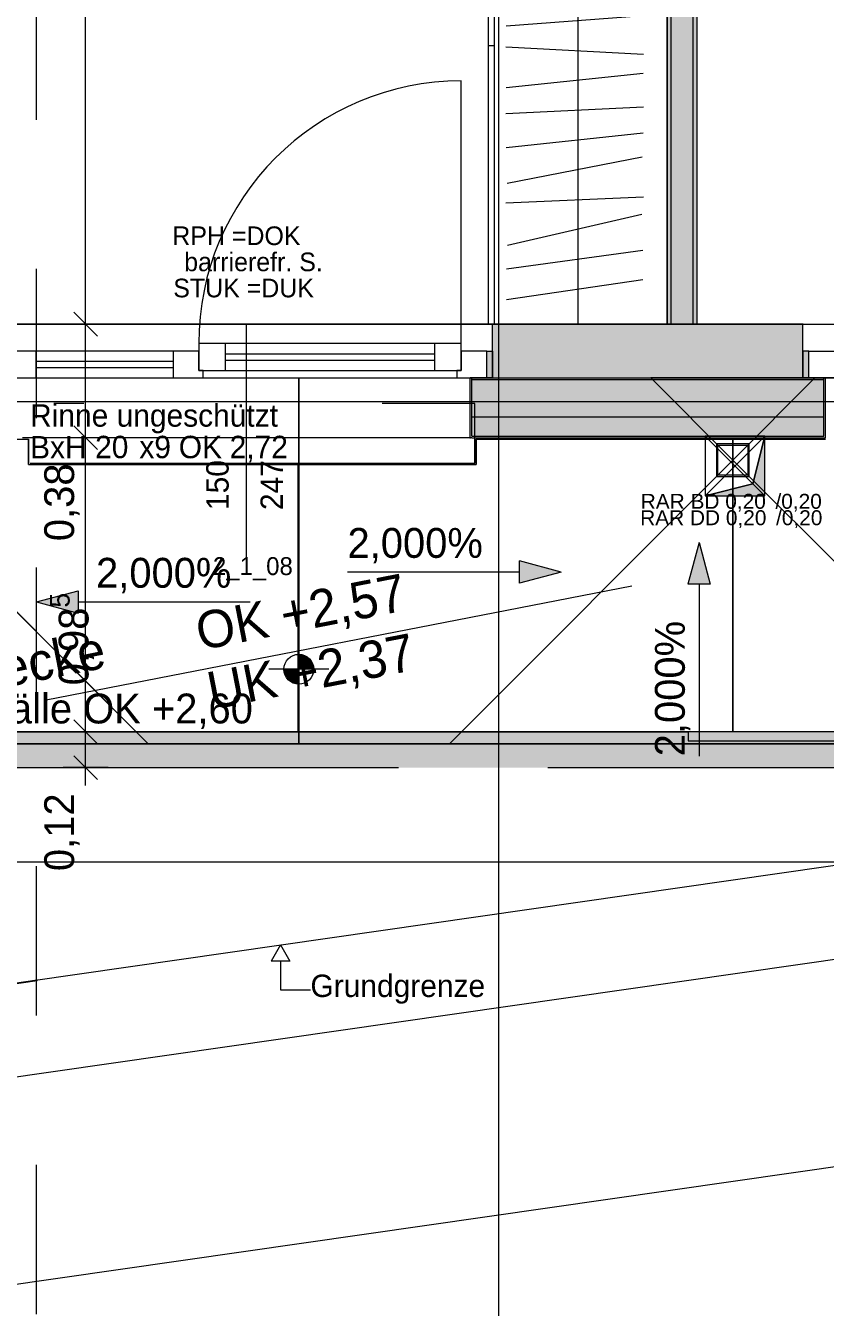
# Model space of a CAD drawing. Header units: metres. Extents: x -3 to 205, y -18 to 45.
# Drawn here: x 36.815 to 39.495, y -14.496 to -10.204 of the extents above; entities that cross this region are included whole.
import ezdxf

# ---------------------------------------------------------------- set-up
doc = ezdxf.new("R2010")
doc.units = ezdxf.units.M
doc.header["$MEASUREMENT"] = 0
for name, pattern in [('Achse', [0.004, 0.002, -0.001, 0, -0.001]), ('Grenzlinie', [0.008, 0.003, -0.005]), ('Punkt 1_1', [0.075, 0.025, -0.05]), ('Schnittlinie', [0.006, 0.003, -0.0015, 0, -0.0015]), ('Strichlinie eng', [0.002, 0.0015, -0.0005]), ('Untersicht', [0.001, 0.0005, -0.0005])]:
    doc.linetypes.add(name, pattern=pattern)
for name, color, linetype in [('1._1.Stock  PP STG2_4_000 Achsraster', 7, 'Continuous'), ('1._1.Stock  PP STG2_4_110 Wand Aussen', 7, 'Continuous'), ('1._1.Stock  PP STG2_4_130 Wand Innen', 7, 'Continuous'), ('1._1.Stock  PP STG2_4_210 Decke', 7, 'Continuous'), ('1._1.Stock  PP STG2_4_220 Bodenaufbau', 7, 'Continuous'), ('1._1.Stock  PP STG2_4_220 Bodenaufbau - Außen_ Gefälle', 7, 'Continuous'), ('1._1.Stock  PP STG2_4_221 Bodenaufbau - Abdichtung', 7, 'Continuous'), ('1._1.Stock  PP STG2_4_221 Bodenaufbau - Terrassenbelag', 7, 'Continuous'), ('1._1.Stock  PP STG2_4_270 Deckendurchbruchsymbol', 7, 'Continuous'), ('1._1.Stock  PP STG2_4_450 Absturzsicherung', 7, 'Continuous'), ('1._1.Stock  PP STG2_4_510 Möblierung', 7, 'Continuous'), ('1._1.Stock  PP STG2_4_611 Entwässerung', 7, 'Continuous'), ('1._1.Stock  PP STG2_4_844 Umriss 2D', 7, 'Continuous'), ('1._1.Stock  PP STG2_4_851 Marker Schnitt', 7, 'Continuous'), ('1._1.Stock  PP STG2_4_950 Polierplan Bemaßung', 7, 'Continuous'), ('1._1.Stock  PP STG2_4_955 Polierplan Beschriftung', 7, 'Continuous'), ('1._1.Stock  PP STG2_4_Neubau_840 Baulinien', 7, 'Continuous'), ('1._1.Stock  PP STG2_4_Neubau_844 Umriss 2D', 7, 'Continuous')]:
    doc.layers.add(name, color=color, linetype=linetype)
doc.styles.add('ERSTELLTER_STIL_1', font='arial.ttf')
doc.styles.add('ERSTELLTER_STIL_2', font='')
doc.styles.get('ERSTELLTER_STIL_2').set_extended_font_data('Eurostile')
doc.linetypes.add('Grenze Grundstück', pattern='A,0,[1,415_260415_PP_VA_1_4 1 St1.Shx,S=0.00031746,R=0,X=0,Y=0],-0.04,0', length=0.04)

msp = doc.modelspace()

# ---------------------------------------------------------------- hatches: boundary and pattern name
at = {"layer": '1._1.Stock  PP STG2_4_110 Wand Aussen', "linetype": 'Continuous', "lineweight": 13, "true_color": 0x3f7f02}
msp.add_hatch(color=76, dxfattribs=at).paths.add_polyline_path([(38.38, -11.3837), (39.42, -11.3837), (39.42, -11.2937), (39.42, -11.2037), (38.38, -11.2037), (38.38, -11.2937)])
at = {"layer": '1._1.Stock  PP STG2_4_110 Wand Aussen', "linetype": 'Continuous', "lineweight": 13, "true_color": 0xff6400}
for points in [[(38.36, -11.2937), (38.36, -11.3837), (38.38, -11.3837), (38.38, -11.2937)], [(39.44, -11.2937), (39.42, -11.2937), (39.42, -11.3837), (39.44, -11.3837)], [(38.31, -11.5137), (39.49, -11.5137), (39.49, -11.3887), (38.31, -11.3887)], [(38.31, -11.5137), (38.31, -11.5787), (39.49, -11.5787), (39.49, -11.5137)]]:
    msp.add_hatch(color=30, dxfattribs=at).paths.add_polyline_path(points)
at = {"layer": '1._1.Stock  PP STG2_4_110 Wand Aussen', "linetype": 'Continuous', "lineweight": 0, "true_color": 0x373737}
msp.add_hatch(color=250, dxfattribs=at).paths.add_polyline_path([(38.31, -11.3887), (39.49, -11.3887), (39.49, -11.3837), (38.31, -11.3837)])
at = {"layer": '1._1.Stock  PP STG2_4_130 Wand Innen', "linetype": 'Continuous', "lineweight": 13, "true_color": 0xfb02fe}
for points in [[(38.965, -6.0537), (38.965, -11.2037), (38.9775, -11.2037), (38.9775, -6.0537)], [(39.065, -11.2037), (39.065, -6.0537), (39.0525, -6.0537), (39.0525, -11.2037)]]:
    msp.add_hatch(color=6, dxfattribs=at).paths.add_polyline_path(points)
at = {"layer": '1._1.Stock  PP STG2_4_130 Wand Innen', "linetype": 'Continuous', "lineweight": 13, "true_color": 0xffaa00}
msp.add_hatch(color=40, dxfattribs=at).paths.add_polyline_path([(39.0525, -11.2037), (39.0525, -6.0537), (38.9775, -6.0537), (38.9775, -11.2037)])
at = {"layer": '1._1.Stock  PP STG2_4_270 Deckendurchbruchsymbol', "linetype": 'Continuous', "lineweight": 0, "true_color": 0x000000}
msp.add_hatch(color=18, dxfattribs=at).paths.add_polyline_path([(39.0925, -11.7787), (39.2925, -11.7787), (39.2925, -11.5787), (39.2521, -11.7383)])
at = {"layer": '1._1.Stock  PP STG2_4_450 Absturzsicherung', "linetype": 'Continuous', "lineweight": 13, "true_color": 0xb85600}
msp.add_hatch(color=32, dxfattribs=at).paths.add_polyline_path([(36.565, -12.6887), (41.6948, -12.6887), (41.6862, -12.5687), (36.565, -12.5687)])
at = {"layer": '1._1.Stock  PP STG2_4_950 Polierplan Bemaßung', "linetype": 'Continuous', "lineweight": 13, "true_color": 0x6c6cff}
for points in [[(39.0716, -11.9344), (39.0341, -12.0744), (39.1091, -12.0744)], [(38.61, -12.0337), (38.4701, -11.9962), (38.4701, -12.0712)], [(36.8511, -12.1337), (36.9911, -12.1712), (36.9911, -12.0962)], [(37.7306, -12.3592), (37.7806, -12.3592), (37.7768, -12.3401), (37.7659, -12.3239), (37.7497, -12.313), (37.7306, -12.3092)], [(37.7306, -12.3592), (37.6806, -12.3592), (37.6844, -12.3784), (37.6952, -12.3946), (37.7114, -12.4054), (37.7306, -12.4092)]]:
    msp.add_hatch(color=171, dxfattribs=at).paths.add_polyline_path(points)

# ---------------------------------------------------------------- linework, layer by layer
at = {"layer": '1._1.Stock  PP STG2_4_000 Achsraster', "color": 5, "linetype": 'Continuous', "lineweight": 0, "ltscale": 1000}
for p, q in [((38.4, 1.9963), (38.4, -16.0037)), ((30.9, -13.0037), (53.4, -13.0037))]:
    msp.add_line(p, q, dxfattribs=at)
at = {"layer": '1._1.Stock  PP STG2_4_110 Wand Aussen', "color": 8, "linetype": 'Continuous', "lineweight": 0, "ltscale": 1000}
msp.add_line((38.275, -11.2687), (38.275, -10.3887), dxfattribs=at)
at = {"layer": '1._1.Stock  PP STG2_4_110 Wand Aussen', "color": 7, "linetype": 'Continuous', "lineweight": 13, "ltscale": 1000}
for p, q in [((38.38, -11.2037), (36.73, -11.2037)), ((37.555, -11.985), (37.555, -11.2037)), ((39.42, -11.2037), (41.07, -11.2037)), ((37.485, -11.2687), (37.395, -11.2687)), ((37.395, -11.2687), (37.395, -11.3587)), ((38.185, -11.2687), (37.485, -11.2687)), ((37.485, -11.3587), (37.485, -11.2687)), ((38.275, -11.2687), (38.185, -11.2687)), ((38.185, -11.2687), (38.185, -11.3587)), ((38.275, -11.3587), (38.275, -11.2687)), ((36.85, -11.2937), (36.75, -11.2937)), ((37.31, -11.2937), (36.85, -11.2937)), ((36.85, -11.3837), (36.85, -11.2937)), ((37.31, -11.3287), (36.85, -11.3287)), ((37.36, -11.2937), (37.31, -11.2937)), ((37.31, -11.2937), (37.31, -11.3837)), ((37.395, -11.2937), (37.36, -11.2937)), ((37.395, -11.3587), (37.395, -11.2937)), ((38.185, -11.3037), (37.485, -11.3037)), ((37.485, -11.3237), (38.185, -11.3237)), ((38.36, -11.2937), (38.275, -11.2937)), ((38.275, -11.2937), (38.275, -11.3587)), ((38.36, -11.3837), (38.36, -11.2937)), ((39.44, -11.2937), (39.525, -11.2937)), ((39.44, -11.3837), (39.44, -11.2937)), ((36.85, -11.3487), (37.31, -11.3487)), ((37.41, -11.3587), (37.395, -11.3587)), ((37.395, -11.3587), (37.485, -11.3587)), ((37.41, -11.3837), (37.41, -11.3587)), ((37.485, -11.3587), (38.185, -11.3587)), ((38.185, -11.3587), (38.275, -11.3587)), ((38.275, -11.3587), (38.26, -11.3587)), ((38.26, -11.3587), (38.26, -11.3837)), ((36.75, -11.3837), (36.85, -11.3837)), ((36.85, -11.3837), (37.31, -11.3837)), ((37.31, -11.3837), (37.36, -11.3837)), ((37.36, -11.3837), (37.41, -11.3837)), ((37.41, -11.3837), (38.26, -11.3837)), ((38.26, -11.3837), (38.36, -11.3837)), ((38.305, -11.3887), (38.305, -11.3837)), ((38.31, -11.3837), (38.305, -11.3837)), ((38.31, -11.3837), (38.305, -11.3837)), ((38.31, -11.3837), (38.305, -11.3837)), ((38.305, -11.3887), (38.305, -11.3837)), ((38.305, -11.5137), (38.305, -11.3887)), ((38.305, -11.5137), (38.305, -11.3887)), ((38.31, -11.5787), (38.31, -11.3837)), ((38.31, -11.3887), (39.49, -11.3887)), ((39.54, -11.3837), (39.44, -11.3837)), ((39.49, -11.3837), (39.495, -11.3837)), ((39.49, -11.5787), (39.49, -11.3837)), ((39.49, -11.3837), (39.495, -11.3837)), ((39.49, -11.3837), (39.495, -11.3837)), ((39.495, -11.3887), (39.495, -11.3837)), ((39.495, -11.3887), (39.495, -11.3837)), ((39.495, -11.5137), (39.495, -11.3887)), ((39.495, -11.5137), (39.495, -11.3887)), ((38.305, -11.5787), (38.305, -11.5137)), ((38.305, -11.5787), (38.305, -11.5137)), ((39.495, -11.5787), (39.495, -11.5137)), ((39.495, -11.5787), (39.495, -11.5137)), ((38.305, -11.5837), (36.805, -11.5837)), ((38.305, -11.5837), (38.305, -11.5787)), ((38.305, -11.5837), (38.305, -11.5787)), ((38.31, -11.5837), (38.305, -11.5837)), ((38.31, -11.5787), (39.49, -11.5787)), ((39.49, -11.5837), (39.495, -11.5837)), ((39.495, -11.5837), (39.495, -11.5787)), ((39.495, -11.5837), (39.495, -11.5787))]:
    msp.add_line(p, q, dxfattribs=at)
at = {"layer": '1._1.Stock  PP STG2_4_110 Wand Aussen', "color": 7, "linetype": 'Continuous', "lineweight": 18, "ltscale": 1000}
for p, q in [((38.38, -11.2937), (38.38, -11.2037)), ((38.38, -11.2937), (38.38, -11.2037)), ((39.42, -11.2937), (39.42, -11.2037)), ((39.42, -11.2937), (39.42, -11.2037)), ((38.38, -11.3837), (38.38, -11.2937)), ((38.38, -11.3837), (38.38, -11.2937)), ((38.38, -11.3837), (38.38, -11.2937)), ((39.42, -11.3837), (39.42, -11.2937)), ((39.42, -11.3837), (39.42, -11.2937)), ((39.42, -11.3837), (39.42, -11.2937)), ((38.38, -11.3837), (38.31, -11.3837)), ((38.38, -11.3837), (38.31, -11.3837)), ((38.38, -11.3837), (38.31, -11.3837)), ((38.38, -11.3837), (39.42, -11.3837)), ((39.42, -11.3837), (39.49, -11.3837)), ((39.42, -11.3837), (39.49, -11.3837)), ((39.42, -11.3837), (39.49, -11.3837))]:
    msp.add_line(p, q, dxfattribs=at)
at = {"layer": '1._1.Stock  PP STG2_4_110 Wand Aussen', "color": 1, "linetype": 'Punkt 1_1', "lineweight": 0, "ltscale": 1000}
msp.add_line((38.31, -11.5137), (39.49, -11.5137), dxfattribs=at)
at = {"layer": '1._1.Stock  PP STG2_4_110 Wand Aussen', "color": 7, "linetype": 'Continuous', "lineweight": 18, "ltscale": 1000, "flags": 128}
msp.add_lwpolyline([(39.42, -11.2037), (38.38, -11.2037)], dxfattribs=at)
at = {"layer": '1._1.Stock  PP STG2_4_110 Wand Aussen', "color": 7, "linetype": 'Continuous', "lineweight": 13, "ltscale": 1000, "flags": 128}
for points in [[(38.36, -11.2937), (38.38, -11.2937), (38.38, -11.3837), (38.36, -11.3837)], [(39.44, -11.2937), (39.42, -11.2937), (39.42, -11.3837), (39.44, -11.3837)]]:
    msp.add_lwpolyline(points, close=True, dxfattribs=at)
msp.add_lwpolyline([(38.31, -11.5837), (39.49, -11.5837)], dxfattribs=at)
at = {"layer": '1._1.Stock  PP STG2_4_110 Wand Aussen', "color": 8, "linetype": 'Continuous', "lineweight": 0, "ltscale": 1000}
msp.add_arc((38.275, -11.2687), 0.88, 90, 180, dxfattribs=at)
at = {"layer": '1._1.Stock  PP STG2_4_110 Wand Aussen', "color": 7, "linetype": 'Continuous', "lineweight": 13, "ltscale": 1000}
for p in [(38.38, -11.2037), (39.42, -11.2037), (38.305, -11.5837)]:
    msp.add_point(p, dxfattribs=at)
at = {"layer": '1._1.Stock  PP STG2_4_130 Wand Innen', "color": 7, "linetype": 'Continuous', "lineweight": 18, "ltscale": 1000}
for p, q in [((38.9775, -6.0537), (38.9775, -11.2037)), ((39.0525, -11.2037), (39.0525, -6.0537))]:
    msp.add_line(p, q, dxfattribs=at)
at = {"layer": '1._1.Stock  PP STG2_4_130 Wand Innen', "color": 7, "linetype": 'Continuous', "lineweight": 18, "ltscale": 1000, "flags": 128}
for points in [[(38.965, -6.0537), (38.965, -11.2037)], [(39.065, -11.2037), (39.065, -6.0537)], [(38.965, -11.2037), (39.065, -11.2037)]]:
    msp.add_lwpolyline(points, dxfattribs=at)
at = {"layer": '1._1.Stock  PP STG2_4_210 Decke', "color": 7, "linetype": 'Continuous', "lineweight": 13, "ltscale": 1000, "true_color": 0xf4f4f4, "flags": 128}
for points in [[(32.5844, -1.4987), (32.5972, -11.3837), (41.935, -11.3837), (41.935, -10.8837), (44.785, -10.8837), (44.785, -9.9837), (51.1258, -9.9837), (51.1621, -1.4987), (44.865, -1.4987), (44.865, -3.9237), (42.27, -3.9237), (42.27, -5.8737), (40.275, -5.8737), (40.275, -3.9237), (37.705, -3.9237), (37.705, -1.4987)], [(32.8568, -11.4637), (32.859, -13.2537), (36.485, -13.2537), (36.485, -12.6087), (41.6891, -12.6087), (41.975, -12.5676), (41.975, -11.7587), (47.305, -11.7587), (47.305, -11.1337), (50.8609, -11.1337), (50.8654, -10.0637), (44.865, -10.0637), (44.865, -10.9637), (42.015, -10.9637), (42.015, -11.4637)]]:
    msp.add_lwpolyline(points, close=True, dxfattribs=at)
at = {"layer": '1._1.Stock  PP STG2_4_220 Bodenaufbau', "color": 7, "linetype": 'Continuous', "lineweight": 13, "ltscale": 1000, "true_color": 0xf4f4f4, "flags": 128}
msp.add_lwpolyline([(32.7646, -1.6787), (32.7765, -11.2037), (41.755, -11.2037), (41.755, -10.7037), (44.605, -10.7037), (44.605, -9.8037), (50.9466, -9.8037), (50.9814, -1.6787), (45.045, -1.6787), (45.045, -4.1037), (42.435, -4.1037), (42.435, -6.0537), (40.095, -6.0537), (40.095, -4.1037), (37.525, -4.1037), (37.525, -1.6787)], close=True, dxfattribs=at)
at = {"layer": '1._1.Stock  PP STG2_4_220 Bodenaufbau - Außen_ Gefälle', "color": 7, "linetype": 'Continuous', "lineweight": 13, "ltscale": 1000, "true_color": 0xf4f4f4, "flags": 128}
msp.add_lwpolyline([(32.8568, -11.4637), (32.859, -13.2137), (36.445, -13.2137), (36.445, -12.5687), (39.035, -12.5687), (39.035, -12.5987), (41.4187, -12.5987), (41.975, -12.5188), (41.975, -11.7487), (44.915, -11.7487), (47.295, -11.7487), (47.295, -11.1237), (50.8609, -11.1237), (50.8654, -10.0637), (44.865, -10.0637), (44.865, -10.9637), (42.015, -10.9637), (42.015, -11.4637)], close=True, dxfattribs=at)
at = {"layer": '1._1.Stock  PP STG2_4_221 Bodenaufbau - Abdichtung', "color": 171, "linetype": 'Schnittlinie', "lineweight": 13, "ltscale": 1000, "true_color": 0x6c6cff, "flags": 128}
for points in [[(36.5511, -11.3837), (37.7306, -11.3837)], [(37.7306, -11.3837), (38.91, -11.3837)], [(37.7306, -12.6087), (37.7306, -11.3837)], [(37.7306, -11.3837), (37.7306, -12.6087)], [(39.4603, -11.3834), (38.9097, -11.3834)], [(38.91, -11.3837), (39.46, -11.3837)], [(39.185, -11.6587), (38.91, -11.3837)], [(38.91, -11.3837), (39.185, -11.6587)], [(39.185, -11.6587), (39.46, -11.3837)], [(39.46, -11.3837), (39.185, -11.6587)], [(39.46, -11.3837), (40.6726, -11.3837)], [(36.2761, -11.6587), (37.2261, -12.6087)], [(37.2261, -12.6087), (36.2761, -11.6587)], [(38.235, -12.6087), (39.185, -11.6587)], [(39.185, -11.6587), (38.235, -12.6087)], [(40.135, -12.6087), (39.185, -11.6587)], [(39.185, -11.6587), (40.135, -12.6087)], [(37.2261, -12.6087), (36.485, -12.6087)], [(36.485, -12.609), (37.2264, -12.609)], [(37.7306, -12.6087), (37.2261, -12.6087)], [(38.235, -12.6087), (37.7306, -12.6087)], [(38.2348, -12.6089), (40.1352, -12.6089)], [(40.135, -12.6087), (38.235, -12.6087)]]:
    msp.add_lwpolyline(points, dxfattribs=at)
at = {"layer": '1._1.Stock  PP STG2_4_221 Bodenaufbau - Terrassenbelag', "color": 7, "linetype": 'Continuous', "lineweight": 18, "ltscale": 1000, "flags": 128}
for points in [[(36.2761, -11.5887), (36.825, -11.5887)], [(36.825, -11.5887), (36.825, -11.6737)], [(36.8252, -11.6737), (36.8252, -11.5887)], [(38.3248, -11.5887), (38.3248, -11.6737)], [(38.325, -11.5887), (39.185, -11.5887)], [(38.325, -11.6737), (38.325, -11.5887)], [(39.185, -11.5887), (39.185, -12.5687)], [(39.185, -11.5887), (39.495, -11.5887)], [(39.185, -12.5687), (39.185, -11.5887)], [(36.825, -11.6737), (37.7278, -11.6737)], [(37.7278, -11.6737), (37.7278, -12.5687)], [(37.7278, -11.6737), (38.325, -11.6737)], [(37.7278, -12.5687), (37.7278, -11.6737)], [(37.7278, -12.5687), (36.445, -12.5687)], [(39.185, -12.5687), (37.7278, -12.5687)], [(40.592, -12.5687), (39.185, -12.5687)]]:
    msp.add_lwpolyline(points, dxfattribs=at)
at = {"layer": '1._1.Stock  PP STG2_4_270 Deckendurchbruchsymbol', "color": 7, "linetype": 'Schnittlinie', "lineweight": 13, "ltscale": 1000}
for p, q in [((39.0925, -11.7787), (39.2925, -11.5787)), ((39.0925, -11.5787), (39.2925, -11.7787))]:
    msp.add_line(p, q, dxfattribs=at)
at = {"layer": '1._1.Stock  PP STG2_4_270 Deckendurchbruchsymbol', "color": 7, "linetype": 'Continuous', "lineweight": 13, "ltscale": 1000, "flags": 128}
for points in [[(39.2521, -11.7383), (39.2925, -11.5787), (39.0925, -11.5787), (39.0925, -11.7787)], [(39.0925, -11.7787), (39.2925, -11.7787), (39.2925, -11.5787), (39.2521, -11.7383)]]:
    msp.add_lwpolyline(points, close=True, dxfattribs=at)
at = {"layer": '1._1.Stock  PP STG2_4_270 Deckendurchbruchsymbol', "color": 7, "linetype": 'Schnittlinie', "lineweight": 13, "ltscale": 1000, "flags": 128}
msp.add_lwpolyline([(39.2925, -11.7787), (39.2925, -11.5787), (39.0925, -11.5787), (39.0925, -11.7787)], close=True, dxfattribs=at)
at = {"layer": '1._1.Stock  PP STG2_4_450 Absturzsicherung', "color": 7, "linetype": 'Strichlinie eng', "lineweight": 13, "ltscale": 1000, "flags": 128}
for points in [[(41.6862, -12.5687), (36.565, -12.5687)], [(36.565, -12.6887), (41.6948, -12.6887)]]:
    msp.add_lwpolyline(points, dxfattribs=at)
at = {"layer": '1._1.Stock  PP STG2_4_510 Möblierung', "color": 8, "linetype": 'Continuous', "lineweight": 13, "ltscale": 1000, "true_color": 0x7e7f7f}
for p, q in [((38.385, -8.4037), (38.385, -11.2037)), ((38.665, -9.337), (38.665, -11.2037)), ((38.4248, -10.2043), (38.8852, -10.1698)), ((38.365, -10.2704), (38.385, -10.2704)), ((38.4245, -10.2752), (38.8856, -10.2988)), ((38.4254, -10.4108), (38.8847, -10.3632)), ((38.4244, -10.4982), (38.8856, -10.4759)), ((38.4255, -10.6117), (38.8846, -10.5624)), ((38.4285, -10.7315), (38.8816, -10.6426)), ((38.4244, -10.7975), (38.8857, -10.7766)), ((38.43, -10.9387), (38.88, -10.8354)), ((38.4263, -11.0184), (38.8838, -10.9556)), ((38.4266, -11.1204), (38.8835, -11.0537))]:
    msp.add_line(p, q, dxfattribs=at)
at = {"layer": '1._1.Stock  PP STG2_4_510 Möblierung', "color": 8, "linetype": 'Continuous', "lineweight": 13, "ltscale": 1000, "true_color": 0x7e7f7f, "flags": 128}
msp.add_lwpolyline([(38.365, -8.4037), (38.365, -11.2037), (38.965, -11.2037), (38.965, -8.4037)], close=True, dxfattribs=at)
at = {"layer": '1._1.Stock  PP STG2_4_611 Entwässerung', "color": 7, "linetype": 'Achse', "lineweight": 13, "ltscale": 1000, "flags": 128}
msp.add_lwpolyline([(36.83, -11.6687), (38.32, -11.6687), (38.32, -11.4687), (36.83, -11.4687)], close=True, dxfattribs=at)
at = {"layer": '1._1.Stock  PP STG2_4_611 Entwässerung', "color": 171, "linetype": 'Continuous', "lineweight": 13, "ltscale": 1000, "true_color": 0x6c6cff, "flags": 128}
for points in [[(39.13, -11.7137), (39.24, -11.7137), (39.24, -11.6037), (39.13, -11.6037)], [(39.135, -11.6087), (39.235, -11.6087), (39.235, -11.7087), (39.135, -11.7087)]]:
    msp.add_lwpolyline(points, close=True, dxfattribs=at)
at = {"layer": '1._1.Stock  PP STG2_4_611 Entwässerung', "color": 171, "linetype": 'Schnittlinie', "lineweight": 13, "ltscale": 1000, "true_color": 0x6c6cff, "flags": 128}
for points in [[(39.13, -11.7137), (39.24, -11.7137), (39.24, -11.6037), (39.13, -11.6037)], [(39.135, -11.6087), (39.235, -11.6087), (39.235, -11.7087), (39.135, -11.7087)]]:
    msp.add_lwpolyline(points, close=True, dxfattribs=at)
at = {"layer": '1._1.Stock  PP STG2_4_851 Marker Schnitt', "color": 7, "linetype": 'Untersicht', "lineweight": 13, "ltscale": 1000}
msp.add_line((36.85, -0.0187), (36.85, -15.6487), dxfattribs=at)
at = {"layer": '1._1.Stock  PP STG2_4_950 Polierplan Bemaßung', "color": 6, "linetype": 'Continuous', "lineweight": 13, "ltscale": 1000, "true_color": 0xfb02fe}
for p, q in [((37.0161, -11.2037), (37.0161, -6.0537)), ((36.9761, -11.1637), (37.0561, -11.2437)), ((37.0911, -11.2037), (36.9411, -11.2037)), ((37.0161, -11.5837), (37.0161, -11.2037)), ((36.9761, -11.5437), (37.0561, -11.6237)), ((37.0911, -11.5837), (36.9411, -11.5837)), ((37.0161, -12.5687), (37.0161, -11.5837)), ((36.9761, -12.5287), (37.0561, -12.6087)), ((37.0911, -12.5687), (36.9411, -12.5687)), ((37.0161, -12.6887), (37.0161, -12.5687)), ((36.9761, -12.6487), (37.0561, -12.7287)), ((37.0911, -12.6887), (36.9411, -12.6887)), ((37.0161, -12.7487), (37.0161, -12.6887))]:
    msp.add_line(p, q, dxfattribs=at)
at = {"layer": '1._1.Stock  PP STG2_4_950 Polierplan Bemaßung', "color": 7, "linetype": 'Achse', "lineweight": 13, "ltscale": 1000}
msp.add_line((32.859, -13.2437), (42.015, -11.4637), dxfattribs=at)
at = {"layer": '1._1.Stock  PP STG2_4_950 Polierplan Bemaßung', "color": 1, "linetype": 'Continuous', "lineweight": 13, "ltscale": 1000, "true_color": 0xfb0106}
for p, q in [((32.5108, -14.339), (51.2926, -11.6374)), ((51.4087, -12.3184), (32.71, -15.0043))]:
    msp.add_line(p, q, dxfattribs=at)
at = {"layer": '1._1.Stock  PP STG2_4_950 Polierplan Bemaßung', "color": 171, "linetype": 'Continuous', "lineweight": 13, "ltscale": 1000, "true_color": 0x6c6cff}
for p, q in [((39.0716, -11.9344), (39.0341, -12.0744)), ((39.0716, -11.9344), (39.1091, -12.0744)), ((38.4701, -12.0712), (38.4701, -11.9962)), ((38.61, -12.0337), (38.4701, -11.9962)), ((38.41, -12.0337), (37.8937, -12.0337)), ((38.4701, -12.0337), (38.41, -12.0337)), ((38.61, -12.0337), (38.4701, -12.0712)), ((36.8511, -12.1337), (36.9911, -12.0962)), ((36.9911, -12.0962), (36.9911, -12.1712)), ((39.1091, -12.0744), (39.0341, -12.0744)), ((39.0716, -12.0744), (39.0716, -12.1344)), ((36.8511, -12.1337), (36.9911, -12.1712)), ((36.9911, -12.1337), (37.0511, -12.1337)), ((37.0511, -12.1337), (37.5674, -12.1337)), ((39.0716, -12.1344), (39.0716, -12.6507)), ((37.7306, -12.2592), (37.7306, -12.4592)), ((37.8306, -12.3592), (37.6306, -12.3592))]:
    msp.add_line(p, q, dxfattribs=at)
msp.add_circle((37.7306, -12.3592), 0.05, dxfattribs=at)
at = {"layer": '1._1.Stock  PP STG2_4_Neubau_840 Baulinien', "color": 76, "linetype": 'Grenze Grundstück', "lineweight": 13, "ltscale": 1000, "true_color": 0x3f7f02, "flags": 128}
msp.add_lwpolyline([(51.314, 1.9963), (51.3035, 0.426), (51.2486, -11.3318), (32.4665, -14.0306), (32.4591, 1.9963)], dxfattribs=at)
at = {"layer": '1._1.Stock  PP STG2_4_Neubau_840 Baulinien', "color": 1, "linetype": 'Grenzlinie', "lineweight": 25, "ltscale": 1000, "true_color": 0xfb0106, "flags": 128}
msp.add_lwpolyline([(29.3775, -17.8848), (32.5189, -17.4224), (32.4665, -14.0306), (51.2486, -11.3318), (56.3775, -10.5132)], dxfattribs=at)
at = {"layer": '1._1.Stock  PP STG2_4_Neubau_844 Umriss 2D', "color": 76, "linetype": 'Continuous', "lineweight": 13, "ltscale": 1000, "true_color": 0x3f7f02}
for p, q in [((37.6695, -13.2822), (37.6382, -13.3363)), ((37.6695, -13.2822), (37.7007, -13.3363)), ((37.7007, -13.3363), (37.6382, -13.3363)), ((37.6695, -13.3363), (37.6695, -13.4322)), ((37.6695, -13.4322), (37.7695, -13.4322))]:
    msp.add_line(p, q, dxfattribs=at)

# ---------------------------------------------------------------- texts
at = {"layer": '1._1.Stock  PP STG2_4_110 Wand Aussen', "color": 7, "linetype": 'Continuous', "lineweight": 13, "attachment_point": 9, "style": 'ERSTELLTER_STIL_2'}
for s, insert, char_height in [('\\A1;{\\pqr;\\pt0;\\fEurostile|b0|i0|c0|p0;\\W1.000000;RPH =DOK}', (37.7362, -10.9395), 0.0625), ('\\A1;{\\pqr;\\pt0;\\fEurostile|b0|i0|c0|p0;\\W1.000000;barrierefr. S. }', (37.8109, -11.027), 0.0625), ('\\A1;{\\pqr;\\pt0;\\fEurostile|b0|i0|c0|p0;\\W1.000000;STUK =DUK}', (37.7812, -11.1145), 0.0625), ('\\A1;{\\pqr;\\pt0;\\fEurostile|b0|i0|c0|p0;\\W1.000000;2_1_08}', (37.7104, -12.0611), 0.06)]:
    msp.add_mtext(s, dxfattribs=dict(at, insert=insert, char_height=char_height))
at = {"layer": '1._1.Stock  PP STG2_4_110 Wand Aussen', "color": 7, "linetype": 'Continuous', "lineweight": 13, "char_height": 0.075, "attachment_point": 9, "rotation": 90, "style": 'ERSTELLTER_STIL_2'}
for s, insert in [('\\A1;{\\pqr;\\pt0;\\fEurostile|b0|i0|c0|p0;\\W1.000000;150}', (37.4964, -11.6587)), ('\\A1;{\\pqr;\\pt0;\\fEurostile|b0|i0|c0|p0;\\W1.000000;247}', (37.6772, -11.6587))]:
    msp.add_mtext(s, dxfattribs=dict(at, insert=insert))
at = {"layer": '1._1.Stock  PP STG2_4_270 Deckendurchbruchsymbol', "color": 1, "linetype": 'Continuous', "lineweight": 0, "char_height": 0.05, "attachment_point": 8, "style": 'ERSTELLTER_STIL_1'}
for s, insert in [('\\A1;{\\pqc;\\pt0;\\fArial|b0|i0|c0|p0;\\W1.000000;RAR BD 0,20\\fArial|b0|i0|c0|p0;\\W1.000000;\\A1{\\H.66x;\\S^  ;}\\fArial|b0|i0|c0|p0;\\W1.000000; /0,20\\fArial|b0|i0|c0|p0;\\W1.000000;\\A1{\\H.66x;\\S^  ;}\\fArial|b0|i0|c0|p0;\\W1.000000;\\fArial|b0|i0|c0|p0;\\W1.000000;\\A1{\\H.66x;\\S^  ;}}', (39.1925, -11.8363)), ('\\A1;{\\pqc;\\pt0;\\fArial|b0|i0|c0|p0;\\W1.000000;RAR DD 0,20\\fArial|b0|i0|c0|p0;\\W1.000000;\\A1{\\H.66x;\\S^  ;}\\fArial|b0|i0|c0|p0;\\W1.000000; /0,20\\fArial|b0|i0|c0|p0;\\W1.000000;\\A1{\\H.66x;\\S^  ;}\\fArial|b0|i0|c0|p0;\\W1.000000;\\fArial|b0|i0|c0|p0;\\W1.000000;\\A1{\\H.66x;\\S^  ;}}', (39.1925, -11.8913))]:
    msp.add_mtext(s, dxfattribs=dict(at, insert=insert))
at = {"layer": '1._1.Stock  PP STG2_4_844 Umriss 2D', "color": 76, "linetype": 'Continuous', "lineweight": 13, "true_color": 0x3f7f02, "insert": (37.7695, -13.4306), "char_height": 0.075, "attachment_point": 4, "style": 'ERSTELLTER_STIL_2'}
msp.add_mtext('\\A1;{\\pql;\\fEurostile|b0|i0|c0|p0;\\W1.000000;Grundgrenze}', dxfattribs=at)
at = {"layer": '1._1.Stock  PP STG2_4_950 Polierplan Bemaßung', "color": 6, "linetype": 'Continuous', "lineweight": 13, "true_color": 0xfb02fe, "char_height": 0.1, "width": 0.306373, "attachment_point": 7, "rotation": 90, "style": 'ERSTELLTER_STIL_2'}
for s, insert in [('\\A1;{\\pql;\\fEurostile|b0|i0|c0|p0;\\W1.000000;0,38}', (36.9961, -11.9301)), ('\\A1;{\\pql;\\fEurostile|b0|i0|c0|p0;\\W1.000000;0,12}', (36.9961, -13.0351))]:
    msp.add_mtext(s, dxfattribs=dict(at, insert=insert))
at = {"layer": '1._1.Stock  PP STG2_4_950 Polierplan Bemaßung', "color": 171, "linetype": 'Continuous', "lineweight": 13, "true_color": 0x6c6cff, "char_height": 0.1, "attachment_point": 7, "style": 'ERSTELLTER_STIL_2'}
for insert in [(37.8937, -12.0047), (37.0511, -12.1047)]:
    msp.add_mtext('\\A1;{\\pql;\\fEurostile|b0|i0|c0|p0;\\W1.000000;2,000\\fEurostile|b0|i0|c0|p0;\\W1.000000;%}', dxfattribs=dict(at, insert=insert))
at = {"layer": '1._1.Stock  PP STG2_4_950 Polierplan Bemaßung', "color": 7, "linetype": 'Continuous', "lineweight": 13, "insert": (37.4106, -12.3517), "char_height": 0.125, "attachment_point": 4, "rotation": 11.0015, "line_spacing_factor": 0.968161, "style": 'ERSTELLTER_STIL_2'}
msp.add_mtext('\\A1;{\\pql;\\fEurostile|b0|i0|c0|p0;\\W1.000000;OK \\fEurostile|b0|i0|c0|p0;\\W1.000000;+\\fEurostile|b0|i0|c0|p0;\\W1.000000;2,57\\fEurostile|b0|i0|c0|p0;\\W1.000000;\\A1{\\H.66x;\\S^  ;}\\fEurostile|b0|i0|c0|p0;\\W1.000000;\\fEurostile|b0|i0|c0|p0;\\W1.000000;\\P\\pql;\\fEurostile|b0|i0|c0|p0;\\W1.000000;UK \\fEurostile|b0|i0|c0|p0;\\W1.000000;+\\fEurostile|b0|i0|c0|p0;\\W1.000000;2,37\\fEurostile|b0|i0|c0|p0;\\W1.000000;\\A1{\\H.66x;\\S^  ;}\\fEurostile|b0|i0|c0|p0;\\W1.000000;\\fEurostile|b0|i0|c0|p0;\\W1.000000;}', dxfattribs=at)
at = {"layer": '1._1.Stock  PP STG2_4_950 Polierplan Bemaßung', "color": 6, "linetype": 'Continuous', "lineweight": 13, "true_color": 0xfb02fe, "insert": (37.055, -12.4129), "char_height": 0.1, "attachment_point": 7, "rotation": 90, "style": 'ERSTELLTER_STIL_2'}
msp.add_mtext('\\A1;{\\pql;\\fEurostile|b0|i0|c0|p0;\\W1.000000;0,98\\fEurostile|b0|i0|c0|p0;\\W1.000000;\\A1{\\H.66x;\\S5^  ;}}', dxfattribs=at)
at = {"layer": '1._1.Stock  PP STG2_4_950 Polierplan Bemaßung', "color": 171, "linetype": 'Continuous', "lineweight": 13, "true_color": 0x6c6cff, "insert": (39.0425, -12.6507), "char_height": 0.1, "attachment_point": 7, "rotation": 90, "style": 'ERSTELLTER_STIL_2'}
msp.add_mtext('\\A1;{\\pql;\\fEurostile|b0|i0|c0|p0;\\W1.000000;2,000\\fEurostile|b0|i0|c0|p0;\\W1.000000;%}', dxfattribs=at)
at = {"layer": '1._1.Stock  PP STG2_4_950 Polierplan Bemaßung', "color": 7, "linetype": 'Continuous', "lineweight": 13, "insert": (36.2666, -12.5925), "char_height": 0.125, "attachment_point": 4, "rotation": 11.0015, "style": 'ERSTELLTER_STIL_2'}
msp.add_mtext('\\A1;{\\pql;\\fEurostile|b0|i0|c0|p0;\\W1.000000;\\fEurostile|b0|i0|c0|p0;\\W1.000000;\\fEurostile|b0|i0|c0|p0;\\W1.000000;STB-Decke\\fEurostile|b0|i0|c0|p0;\\W1.000000;\\A1{\\H.66x;\\S^  ;}\\fEurostile|b0|i0|c0|p0;\\W1.000000;\\fEurostile|b0|i0|c0|p0;\\W1.000000;\\P\\pql;\\fEurostile|b0|i0|c0|p0;\\W1.000000;\\fEurostile|b0|i0|c0|p0;\\W1.000000;\\fEurostile|b0|i0|c0|p0;\\W1.000000;\\fEurostile|b0|i0|c0|p0;\\W1.000000;\\A1{\\H.66x;\\S^  ;}\\fEurostile|b0|i0|c0|p0;\\W1.000000;\\fEurostile|b0|i0|c0|p0;\\W1.000000;}', dxfattribs=at)
at = {"layer": '1._1.Stock  PP STG2_4_950 Polierplan Bemaßung', "color": 171, "linetype": 'Continuous', "lineweight": 13, "true_color": 0x6c6cff, "insert": (36.547, -12.5592), "char_height": 0.1, "width": 1.08362, "attachment_point": 7, "style": 'ERSTELLTER_STIL_2'}
msp.add_mtext('\\A1;{\\pql;\\fEurostile|b0|i0|c0|p0;\\W1.000000;Gefälle OK +2,60}', dxfattribs=at)
at = {"layer": '1._1.Stock  PP STG2_4_955 Polierplan Beschriftung', "color": 7, "linetype": 'Continuous', "lineweight": 13, "char_height": 0.075, "attachment_point": 1, "style": 'ERSTELLTER_STIL_2'}
for s, insert in [('\\A1;{\\pql;\\fEurostile|b0|i0|c0|p0;\\W1.000000;Rinne ungeschützt\\fEurostile|b0|i0|c0|p0;\\W1.000000;  }', (36.83, -11.4718)), ('\\A1;{\\pql;\\pt0,1;\\fEurostile|b0|i0|c0|p0;\\W1.000000;BxH }', (36.83, -11.5781)), ('\\A1;{\\pql;\\pt0,1;\\fEurostile|b0|i0|c0|p0;\\W1.000000;20\\fEurostile|b0|i0|c0|p0;\\W1.000000;\\A1{\\H.66x;\\S^  ;}\\fEurostile|b0|i0|c0|p0;\\W1.000000;\\fEurostile|b0|i0|c0|p0;\\W1.000000;\\A1{\\H.66x;\\S^  ;}\\fEurostile|b0|i0|c0|p0;\\W1.000000;x\\fEurostile|b0|i0|c0|p0;\\W1.000000;\\fEurostile|b0|i0|c0|p0;\\W1.000000;\\fEurostile|b0|i0|c0|p0;\\W1.000000;\\fEurostile|b0|i0|c0|p0;\\W1.000000;\\fEurostile|b0|i0|c0|p0;\\W1.000000;9\\fEurostile|b0|i0|c0|p0;\\W1.000000;\\A1{\\H.66x;\\S^  ;}\\fEurostile|b0|i0|c0|p0;\\W1.000000;\\fEurostile|b0|i0|c0|p0;\\W1.000000;\\A1{\\H.66x;\\S^  ;}\\fEurostile|b0|i0|c0|p0;\\W1.000000;\\fEurostile|b0|i0|c0|p0;\\W1.000000;\\fEurostile|b0|i0|c0|p0;\\W1.000000;\\fEurostile|b0|i0|c0|p0;\\W1.000000;\\fEurostile|b0|i0|c0|p0;\\W1.000000;\\fEurostile|b0|i0|c0|p0;\\W1.000000;\\fEurostile|b0|i0|c0|p0;\\W1.000000;\\A1{\\H.66x;\\S^  ;}\\fEurostile|b0|i0|c0|p0;\\W1.000000;\\fEurostile|b0|i0|c0|p0;\\W1.000000;\\A1{\\H.66x;\\S^  ;}\\fEurostile|b0|i0|c0|p0;\\W1.000000;\\fEurostile|b0|i0|c0|p0;\\W1.000000;\\fEurostile|b0|i0|c0|p0;\\W1.000000;\\fEurostile|b0|i0|c0|p0;\\W1.000000;\\fEurostile|b0|i0|c0|p0;\\W1.000000;\\fEurostile|b0|i0|c0|p0;\\W1.000000;\\fEurostile|b0|i0|c0|p0;\\W1.000000;\\A1{\\H.66x;\\S^  ;}\\fEurostile|b0|i0|c0|p0;\\W1.000000;\\fEurostile|b0|i0|c0|p0;\\W1.000000;\\A1{\\H.66x;\\S^  ;}\\fEurostile|b0|i0|c0|p0;\\W1.000000;\\fEurostile|b0|i0|c0|p0;\\W1.000000;\\fEurostile|b0|i0|c0|p0;\\W1.000000;\\fEurostile|b0|i0|c0|p0;\\W1.000000;\\fEurostile|b0|i0|c0|p0;\\W1.000000;\\fEurostile|b0|i0|c0|p0;\\W1.000000;\\fEurostile|b0|i0|c0|p0;\\W1.000000;\\A1{\\H.66x;\\S^  ;}\\fEurostile|b0|i0|c0|p0;\\W1.000000;\\fEurostile|b0|i0|c0|p0;\\W1.000000;\\A1{\\H.66x;\\S^  ;}\\fEurostile|b0|i0|c0|p0;\\W1.000000;\\fEurostile|b0|i0|c0|p0;\\W1.000000;\\fEurostile|b0|i0|c0|p0;\\W1.000000;\\fEurostile|b0|i0|c0|p0;\\W1.000000;\\fEurostile|b0|i0|c0|p0;\\W1.000000;\\fEurostile|b0|i0|c0|p0;\\W1.000000;\\fEurostile|b0|i0|c0|p0;\\W1.000000;\\A1{\\H.66x;\\S^  ;}\\fEurostile|b0|i0|c0|p0;\\W1.000000;}', (37.0479, -11.5773)), ('\\A1;{\\pql;\\pt0,1;\\fEurostile|b0|i0|c0|p0;\\W1.000000; OK }', (37.3004, -11.5773)), ('\\A1;{\\pql;\\pt0,1;\\fEurostile|b0|i0|c0|p0;\\W1.000000;2,72\\fEurostile|b0|i0|c0|p0;\\W1.000000;\\A1{\\H.66x;\\S^  ;}\\fEurostile|b0|i0|c0|p0;\\W1.000000;\\fEurostile|b0|i0|c0|p0;\\W1.000000;\\A1{\\H.66x;\\S^  ;}\\fEurostile|b0|i0|c0|p0;\\W1.000000;\\fEurostile|b0|i0|c0|p0;\\W1.000000;\\fEurostile|b0|i0|c0|p0;\\W1.000000;\\fEurostile|b0|i0|c0|p0;\\W1.000000;\\fEurostile|b0|i0|c0|p0;\\W1.000000;\\fEurostile|b0|i0|c0|p0;\\W1.000000;\\fEurostile|b0|i0|c0|p0;\\W1.000000;\\A1{\\H.66x;\\S^  ;}\\fEurostile|b0|i0|c0|p0;\\W1.000000;\\fEurostile|b0|i0|c0|p0;\\W1.000000;\\A1{\\H.66x;\\S^  ;}\\fEurostile|b0|i0|c0|p0;\\W1.000000;\\fEurostile|b0|i0|c0|p0;\\W1.000000;\\fEurostile|b0|i0|c0|p0;\\W1.000000;\\fEurostile|b0|i0|c0|p0;\\W1.000000;\\fEurostile|b0|i0|c0|p0;\\W1.000000;\\fEurostile|b0|i0|c0|p0;\\W1.000000;\\fEurostile|b0|i0|c0|p0;\\W1.000000;\\A1{\\H.66x;\\S^  ;}\\fEurostile|b0|i0|c0|p0;\\W1.000000;\\fEurostile|b0|i0|c0|p0;\\W1.000000;\\A1{\\H.66x;\\S^  ;}\\fEurostile|b0|i0|c0|p0;\\W1.000000;\\fEurostile|b0|i0|c0|p0;\\W1.000000;\\fEurostile|b0|i0|c0|p0;\\W1.000000;\\fEurostile|b0|i0|c0|p0;\\W1.000000;\\fEurostile|b0|i0|c0|p0;\\W1.000000;\\fEurostile|b0|i0|c0|p0;\\W1.000000;\\fEurostile|b0|i0|c0|p0;\\W1.000000;\\A1{\\H.66x;\\S^  ;}\\fEurostile|b0|i0|c0|p0;\\W1.000000;\\fEurostile|b0|i0|c0|p0;\\W1.000000;\\fEurostile|b0|i0|c0|p0;\\W1.000000;\\fEurostile|b0|i0|c0|p0;\\W1.000000;\\fEurostile|b0|i0|c0|p0;\\W1.000000;\\fEurostile|b0|i0|c0|p0;\\W1.000000;\\fEurostile|b0|i0|c0|p0;\\W1.000000;\\fEurostile|b0|i0|c0|p0;\\W1.000000;\\fEurostile|b0|i0|c0|p0;\\W1.000000;\\fEurostile|b0|i0|c0|p0;\\W1.000000;\\fEurostile|b0|i0|c0|p0;\\W1.000000;\\fEurostile|b0|i0|c0|p0;\\W1.000000;\\fEurostile|b0|i0|c0|p0;\\W1.000000;\\fEurostile|b0|i0|c0|p0;\\W1.000000;\\fEurostile|b0|i0|c0|p0;\\W1.000000;\\fEurostile|b0|i0|c0|p0;\\W1.000000;\\fEurostile|b0|i0|c0|p0;\\W1.000000;\\fEurostile|b0|i0|c0|p0;\\W1.000000;\\fEurostile|b0|i0|c0|p0;\\W1.000000;}', (37.4988, -11.5773))]:
    msp.add_mtext(s, dxfattribs=dict(at, insert=insert))

doc.saveas('drawing.dxf')
